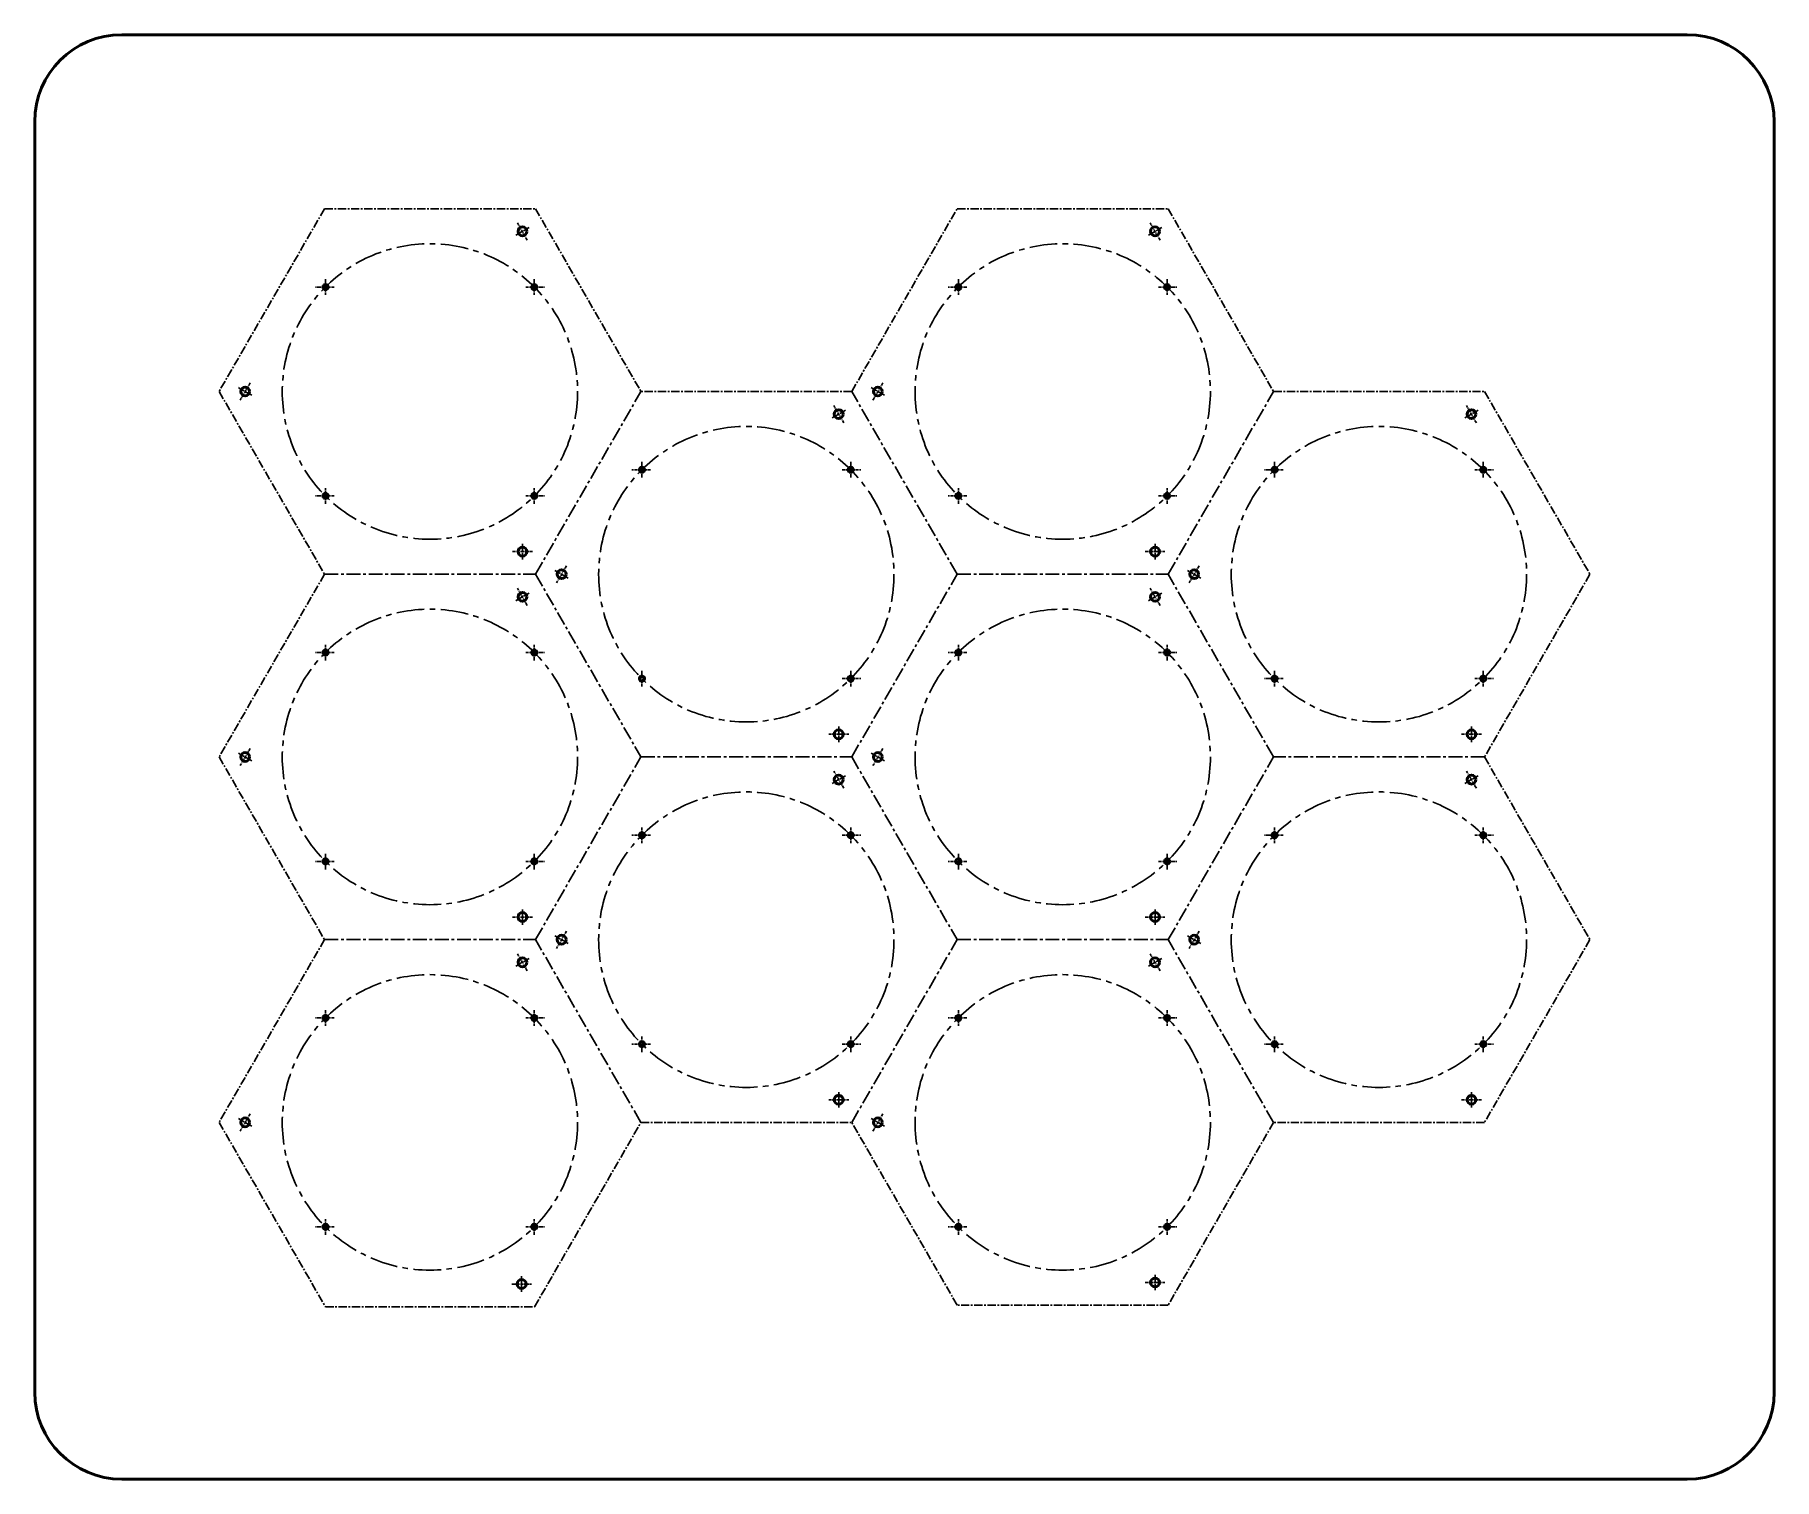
# Model space of a CAD drawing. Header units: millimetres. Extents: x 370 to 1370, y 343 to 1173.
import ezdxf

# ---------------------------------------------------------------- set-up
doc = ezdxf.new("R2010")
doc.units = ezdxf.units.MM
doc.header["$LTSCALE"] = 0.5
doc.linetypes.add('CENTER', pattern=[50.8, 31.75, -6.35, 6.35, -6.35])
doc.layers.add('BOL', color=7, linetype='Continuous', lineweight=50)
doc.layers.add('CEN', color=1, linetype='CENTER')

msp = doc.modelspace()

# ---------------------------------------------------------------- linework, layer by layer
at = {"layer": 'BOL'}
for p, q in [((1319.6, 1172.9), (419.6, 1172.9)), ((369.6, 392.9), (369.6, 1122.9)), ((1369.6, 392.9), (1369.6, 1122.9)), ((1319.6, 342.9), (419.6, 342.9))]:
    msp.add_line(p, q, dxfattribs=at)
for centre, radius in [((650, 1059.9), 2.55), ((1013.7, 1059.9), 2.55), ((536.8, 1027.9), 1.5), ((656.8, 1027.9), 1.5), ((900.6, 1027.9), 1.5), ((1020.6, 1027.9), 1.5), ((490.6, 967.9), 2.55), ((854.3, 967.9), 2.55), ((831.8, 954.9), 2.55), ((1195.6, 954.9), 2.55), ((718.7, 922.9), 1.5), ((838.7, 922.9), 1.5), ((1082.4, 922.9), 1.5), ((1202.4, 922.9), 1.5), ((536.8, 907.9), 1.5), ((656.8, 907.9), 1.5), ((900.6, 907.9), 1.5), ((1020.6, 907.9), 1.5), ((650, 875.9), 2.55), ((1013.7, 875.9), 2.55), ((672.5, 862.9), 2.55), ((1036.2, 862.9), 2.55), ((650, 849.9), 2.55), ((1013.7, 849.9), 2.55), ((536.8, 817.9), 1.5), ((656.8, 817.9), 1.5), ((900.6, 817.9), 1.5), ((1020.6, 817.9), 1.5), ((718.7, 802.9), 1.5), ((838.7, 802.9), 1.5), ((1082.4, 802.9), 1.5), ((1202.4, 802.9), 1.5), ((831.8, 770.9), 2.55), ((1195.6, 770.9), 2.55), ((490.6, 757.9), 2.55), ((854.3, 757.9), 2.55), ((831.8, 744.9), 2.55), ((1195.6, 744.9), 2.55), ((718.7, 712.9), 1.5), ((838.7, 712.9), 1.5), ((1082.4, 712.9), 1.5), ((1202.4, 712.9), 1.5), ((536.8, 697.9), 1.5), ((656.8, 697.9), 1.5), ((900.6, 697.9), 1.5), ((1020.6, 697.9), 1.5), ((650, 665.9), 2.55), ((1013.7, 665.9), 2.55), ((672.5, 652.9), 2.55), ((1036.2, 652.9), 2.55), ((650, 639.9), 2.55), ((1013.7, 639.9), 2.55), ((536.8, 607.9), 1.5), ((656.8, 607.9), 1.5), ((900.6, 607.9), 1.5), ((1020.6, 607.9), 1.5), ((718.7, 592.9), 1.5), ((838.7, 592.9), 1.5), ((1082.4, 592.9), 1.5), ((1202.4, 592.9), 1.5), ((831.8, 560.9), 2.55), ((1195.6, 560.9), 2.55), ((490.6, 547.9), 2.55), ((854.3, 547.9), 2.55), ((536.8, 487.9), 1.5), ((656.8, 487.9), 1.5), ((900.6, 487.9), 1.5), ((1020.6, 487.9), 1.5), ((649.5, 455), 2.55), ((1013.7, 455.9), 2.55)]:
    msp.add_circle(centre, radius, dxfattribs=at)
for centre, start, end in [((419.6, 1122.9), 90, 180), ((1319.6, 1122.9), 0, 90), ((419.6, 392.9), 180, 270), ((1319.6, 392.9), 270, 0)]:
    msp.add_arc(centre, 50, start, end, dxfattribs=at)
at = {"layer": 'CEN', "ltscale": 0.3}
for p, q in [((536.2, 1072.9), (475.6, 967.9)), ((536.2, 1072.9), (657.5, 1072.9)), ((657.5, 1072.9), (718.1, 967.9)), ((839.3, 967.9), (899.9, 1072.9)), ((899.9, 1072.9), (1021.2, 1072.9)), ((1021.2, 1072.9), (1081.8, 967.9)), ((475.6, 967.9), (536.2, 862.9)), ((839.3, 967.9), (718.1, 967.9)), ((1081.8, 967.9), (1203.1, 967.9)), ((1203.1, 967.9), (1263.7, 862.9)), ((536.2, 862.9), (475.6, 757.9)), ((1263.7, 862.9), (1203.1, 757.9)), ((475.6, 757.9), (536.2, 652.9)), ((1203.1, 757.9), (1263.7, 652.9)), ((536.2, 652.9), (475.6, 547.9)), ((1263.7, 652.9), (1203.1, 547.9)), ((475.6, 547.9), (536.7, 442)), ((657, 442), (718.1, 547.9)), ((718.1, 547.9), (839.3, 547.9)), ((899.9, 442.9), (839.3, 547.9)), ((1081.8, 547.9), (1021.2, 442.9)), ((1203.1, 547.9), (1081.8, 547.9)), ((536.7, 442), (657, 442)), ((1021.2, 442.9), (899.9, 442.9))]:
    msp.add_line(p, q, dxfattribs=at)
at = {"layer": 'CEN', "ltscale": 0.1}
for p, q in [((646.1, 1057.7), (653.8, 1062.1)), ((652.8, 1054.9), (647.1, 1064.8)), ((1009.9, 1057.7), (1017.5, 1062.1)), ((1016.6, 1054.9), (1010.8, 1064.8)), ((536.8, 1032.4), (536.8, 1023.4)), ((656.8, 1032.4), (656.8, 1023.4)), ((900.6, 1032.4), (900.6, 1023.4)), ((1020.6, 1032.4), (1020.6, 1023.4)), ((541.8, 1027.9), (531.1, 1027.9)), ((651.9, 1027.9), (662.6, 1027.9)), ((905.5, 1027.9), (894.8, 1027.9)), ((1015.6, 1027.9), (1026.3, 1027.9)), ((494.4, 965.7), (486.7, 970.1)), ((493.5, 972.8), (487.7, 962.9)), ((858.2, 965.7), (850.5, 970.1)), ((857.2, 972.8), (851.5, 962.9)), ((828, 952.7), (835.7, 957.1)), ((834.7, 949.9), (829, 959.8)), ((1191.7, 952.7), (1199.4, 957.1)), ((1198.4, 949.9), (1192.7, 959.8)), ((723.6, 922.9), (712.9, 922.9)), ((718.7, 927.4), (718.7, 918.4)), ((833.8, 922.9), (844.5, 922.9)), ((838.7, 927.4), (838.7, 918.4)), ((1087.4, 922.9), (1076.7, 922.9)), ((1082.4, 927.4), (1082.4, 918.4)), ((1197.5, 922.9), (1208.2, 922.9)), ((1202.4, 927.4), (1202.4, 918.4)), ((536.8, 903.3), (536.8, 912.3)), ((656.8, 903.3), (656.8, 912.3)), ((900.6, 903.3), (900.6, 912.3)), ((1020.6, 903.3), (1020.6, 912.3)), ((541.8, 907.9), (531.1, 907.9)), ((651.9, 907.9), (662.6, 907.9)), ((905.5, 907.9), (894.8, 907.9)), ((1015.6, 907.9), (1026.3, 907.9)), ((650, 880.3), (650, 871.4)), ((1013.7, 880.3), (1013.7, 871.4)), ((644.2, 875.9), (655.7, 875.9)), ((1008, 875.9), (1019.4, 875.9)), ((676.3, 860.7), (668.6, 865.1)), ((675.3, 867.8), (669.6, 857.9)), ((1040, 860.7), (1032.3, 865.1)), ((1039.1, 867.8), (1033.3, 857.9)), ((646.1, 847.7), (653.8, 852.1)), ((652.8, 844.9), (647.1, 854.8)), ((1009.9, 847.7), (1017.5, 852.1)), ((1016.6, 844.9), (1010.8, 854.8)), ((536.8, 822.4), (536.8, 813.4)), ((656.8, 822.4), (656.8, 813.4)), ((900.6, 822.4), (900.6, 813.4)), ((1020.6, 822.4), (1020.6, 813.4)), ((541.8, 817.9), (531.1, 817.9)), ((651.9, 817.9), (662.6, 817.9)), ((905.5, 817.9), (894.8, 817.9)), ((1015.6, 817.9), (1026.3, 817.9)), ((718.7, 798.3), (718.7, 807.3)), ((833.8, 802.9), (844.5, 802.9)), ((838.7, 798.3), (838.7, 807.3)), ((1087.4, 802.9), (1076.7, 802.9)), ((1082.4, 798.3), (1082.4, 807.3)), ((1197.5, 802.9), (1208.2, 802.9)), ((1202.4, 798.3), (1202.4, 807.3)), ((826.1, 770.9), (837.6, 770.9)), ((831.8, 775.3), (831.8, 766.4)), ((1189.8, 770.9), (1201.3, 770.9)), ((1195.6, 775.3), (1195.6, 766.4)), ((494.4, 755.7), (486.7, 760.1)), ((493.5, 762.8), (487.7, 752.9)), ((858.2, 755.7), (850.5, 760.1)), ((857.2, 762.8), (851.5, 752.9)), ((828, 742.7), (835.7, 747.1)), ((834.7, 739.9), (829, 749.8)), ((1191.7, 742.7), (1199.4, 747.1)), ((1198.4, 739.9), (1192.7, 749.8)), ((723.6, 712.9), (712.9, 712.9)), ((718.7, 717.4), (718.7, 708.4)), ((833.8, 712.9), (844.5, 712.9)), ((838.7, 717.4), (838.7, 708.4)), ((1087.4, 712.9), (1076.7, 712.9)), ((1082.4, 717.4), (1082.4, 708.4)), ((1197.5, 712.9), (1208.2, 712.9)), ((1202.4, 717.4), (1202.4, 708.4)), ((536.8, 693.3), (536.8, 702.3)), ((656.8, 693.3), (656.8, 702.3)), ((900.6, 693.3), (900.6, 702.3)), ((1020.6, 693.3), (1020.6, 702.3)), ((541.8, 697.9), (531.1, 697.9)), ((651.9, 697.9), (662.6, 697.9)), ((905.5, 697.9), (894.8, 697.9)), ((1015.6, 697.9), (1026.3, 697.9)), ((650, 670.3), (650, 661.4)), ((1013.7, 670.3), (1013.7, 661.4)), ((644.2, 665.9), (655.7, 665.9)), ((1008, 665.9), (1019.4, 665.9)), ((676.3, 650.7), (668.6, 655.1)), ((675.3, 657.8), (669.6, 647.9)), ((1040, 650.7), (1032.3, 655.1)), ((1039.1, 657.8), (1033.3, 647.9)), ((646.1, 637.7), (653.8, 642.1)), ((652.8, 634.9), (647.1, 644.8)), ((1009.9, 637.7), (1017.5, 642.1)), ((1016.6, 634.9), (1010.8, 644.8)), ((536.8, 612.4), (536.8, 603.4)), ((656.8, 612.4), (656.8, 603.4)), ((900.6, 612.4), (900.6, 603.4)), ((1020.6, 612.4), (1020.6, 603.4)), ((541.8, 607.9), (531.1, 607.9)), ((651.9, 607.9), (662.6, 607.9)), ((905.5, 607.9), (894.8, 607.9)), ((1015.6, 607.9), (1026.3, 607.9)), ((723.6, 592.9), (712.9, 592.9)), ((718.7, 588.3), (718.7, 597.3)), ((833.8, 592.9), (844.5, 592.9)), ((838.7, 588.3), (838.7, 597.3)), ((1087.4, 592.9), (1076.7, 592.9)), ((1082.4, 588.3), (1082.4, 597.3)), ((1197.5, 592.9), (1208.2, 592.9)), ((1202.4, 588.3), (1202.4, 597.3)), ((826.1, 560.9), (837.6, 560.9)), ((831.8, 565.3), (831.8, 556.4)), ((1189.8, 560.9), (1201.3, 560.9)), ((1195.6, 565.3), (1195.6, 556.4)), ((494.4, 545.7), (486.7, 550.1)), ((493.5, 552.8), (487.7, 542.9)), ((858.2, 545.7), (850.5, 550.1)), ((857.2, 552.8), (851.5, 542.9)), ((536.8, 483.3), (536.8, 492.3)), ((656.8, 483.3), (656.8, 492.3)), ((900.6, 483.3), (900.6, 492.3)), ((1020.6, 483.3), (1020.6, 492.3)), ((541.8, 487.9), (531.1, 487.9)), ((651.9, 487.9), (662.6, 487.9)), ((905.5, 487.9), (894.8, 487.9)), ((1015.6, 487.9), (1026.3, 487.9)), ((1013.7, 460.3), (1013.7, 451.4)), ((643.8, 455), (655.2, 455)), ((649.5, 459.5), (649.5, 450.6)), ((1008, 455.9), (1019.4, 455.9))]:
    msp.add_line(p, q, dxfattribs=at)
at = {"layer": 'CEN', "ltscale": 0.5}
for p, q in [((657.5, 862.9), (718.1, 967.9)), ((899.9, 862.9), (839.3, 967.9)), ((1021.2, 862.9), (1081.8, 967.9)), ((536.2, 862.9), (657.5, 862.9)), ((657.5, 862.9), (718.1, 757.9)), ((839.3, 757.9), (899.9, 862.9)), ((899.9, 862.9), (1021.2, 862.9)), ((1081.8, 757.9), (1021.2, 862.9)), ((657.5, 652.9), (718.1, 757.9)), ((718.1, 757.9), (839.3, 757.9)), ((839.3, 757.9), (899.9, 652.9)), ((1021.2, 652.9), (1081.8, 757.9)), ((1203.1, 757.9), (1081.8, 757.9)), ((536.2, 652.9), (657.5, 652.9)), ((718.1, 547.9), (657.5, 652.9)), ((839.3, 547.9), (899.9, 652.9)), ((899.9, 652.9), (1021.2, 652.9)), ((1081.8, 547.9), (1021.2, 652.9))]:
    msp.add_line(p, q, dxfattribs=at)
at = {"layer": 'CEN'}
for centre in [(596.8, 967.9), (960.6, 967.9), (778.7, 862.9), (1142.4, 862.9), (596.8, 757.9), (960.6, 757.9), (778.7, 652.9), (1142.4, 652.9), (596.8, 547.9), (960.6, 547.9)]:
    msp.add_circle(centre, 84.9, dxfattribs=at)

doc.saveas('drawing.dxf')
